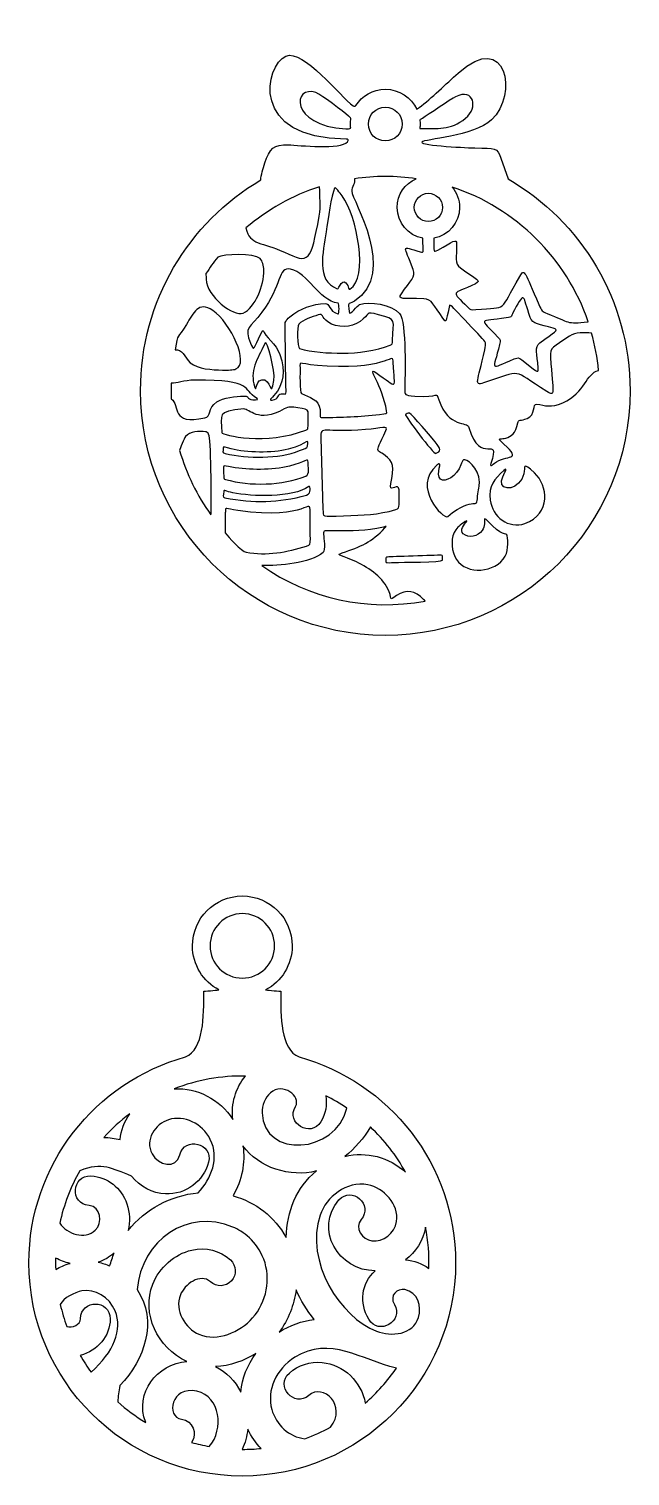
# Model space of a CAD drawing. Header units: centimetres. Extents: x 1 to 127, y -92 to 6.
# Drawn here: x 26.51 to 36.87, y -63.11 to -38.16 of the extents above; entities that cross this region are included whole.
import ezdxf

# ---------------------------------------------------------------- set-up
doc = ezdxf.new("R2010")
doc.units = ezdxf.units.CM
doc.header["$MEASUREMENT"] = 0
doc.layers.add('layer 1', color=7, linetype='Continuous')

msp = doc.modelspace()

# ---------------------------------------------------------------- linework, layer by layer
at = {"layer": 'layer 1', "color": 250}
for points, knots in [([(33.19621, -39.54309), (33.10047, -39.33881), (32.89303, -39.19731), (32.6525, -39.19731), (32.6525, -39.19731), (32.4385, -39.19731), (32.25068, -39.30933), (32.14443, -39.47792), (32.14443, -39.47792), (32.12803, -39.49253), (32.11708, -39.49752), (32.09987, -39.48561), (32.09987, -39.48561), (31.87515, -39.33004), (31.24016, -38.49874), (30.94009, -38.62507), (30.94009, -38.62507), (30.57592, -38.77839), (30.30358, -40.05775), (31.97738, -40.05775), (31.97738, -40.05775), (32.01764, -40.05775), (32.02504, -40.06861), (32.00064, -40.10116), (32.00064, -40.10116), (31.89119, -40.24708), (31.16514, -40.16157), (30.98505, -40.15543), (30.98505, -40.15543), (30.72203, -40.14646), (30.66177, -40.22127), (30.57572, -40.46863), (30.57572, -40.46863), (30.5409, -40.56872), (30.51424, -40.67833), (30.5046, -40.76061), (30.5046, -40.76061), (29.26464, -41.49545), (28.43317, -42.84688), (28.43317, -44.39272), (28.43317, -44.39272), (28.43317, -46.72299), (30.32223, -48.61206), (32.6525, -48.61206), (32.6525, -48.61206), (34.98278, -48.61206), (36.87184, -46.72299), (36.87184, -44.39272), (36.87184, -44.39272), (36.87184, -42.83542), (36.02804, -41.47535), (34.77282, -40.74429), (34.77282, -40.74429), (34.77282, -40.74429), (34.64581, -40.38646), (34.64581, -40.38646), (34.64581, -40.38646), (34.5809, -40.19609), (34.55636, -40.21673), (34.19771, -40.2097), (34.19771, -40.2097), (34.12827, -40.20833), (33.24794, -40.17011), (33.28292, -40.10891), (33.28292, -40.10891), (33.31405, -40.05443), (34.17399, -40.01543), (34.4861, -39.72284), (34.4861, -39.72284), (34.93723, -39.2999), (34.75727, -38.15779), (33.90622, -38.92122), (33.90622, -38.92122), (33.70472, -39.10198), (33.44807, -39.35225), (33.23794, -39.51352), (33.23794, -39.51352), (33.22036, -39.52701), (33.20697, -39.53674), (33.19621, -39.54309)], [0, 0, 0, 0, 0.04761905, 0.04761905, 0.04761905, 0.04761905, 0.0952381, 0.0952381, 0.0952381, 0.0952381, 0.14285714, 0.14285714, 0.14285714, 0.14285714, 0.19047619, 0.19047619, 0.19047619, 0.19047619, 0.23809524, 0.23809524, 0.23809524, 0.23809524, 0.28571429, 0.28571429, 0.28571429, 0.28571429, 0.33333333, 0.33333333, 0.33333333, 0.33333333, 0.38095238, 0.38095238, 0.38095238, 0.38095238, 0.42857143, 0.42857143, 0.42857143, 0.42857143, 0.47619048, 0.47619048, 0.47619048, 0.47619048, 0.52380952, 0.52380952, 0.52380952, 0.52380952, 0.57142857, 0.57142857, 0.57142857, 0.57142857, 0.61904762, 0.61904762, 0.61904762, 0.61904762, 0.66666667, 0.66666667, 0.66666667, 0.66666667, 0.71428571, 0.71428571, 0.71428571, 0.71428571, 0.76190476, 0.76190476, 0.76190476, 0.76190476, 0.80952381, 0.80952381, 0.80952381, 0.80952381, 0.85714286, 0.85714286, 0.85714286, 0.85714286, 0.9047619, 0.9047619, 0.9047619, 0.9047619, 1, 1, 1, 1]), ([(32.06044, -39.69891), (32.05513, -39.73098), (32.05233, -39.76389), (32.05233, -39.79748), (32.05233, -39.79748), (32.05233, -39.82157), (32.0538, -39.84532), (32.05656, -39.86867), (32.05656, -39.86867), (32.03637, -39.87858), (32.00911, -39.88354), (31.97426, -39.88145), (31.97426, -39.88145), (30.97728, -39.82176), (31.06902, -39.11227), (31.45562, -39.25613), (31.45562, -39.25613), (31.5608, -39.29527), (31.92606, -39.58707), (32.02001, -39.66003), (32.02001, -39.66003), (32.03563, -39.67216), (32.04914, -39.6853), (32.06044, -39.69891)], [0, 0, 0, 0, 0.14285714, 0.14285714, 0.14285714, 0.14285714, 0.28571429, 0.28571429, 0.28571429, 0.28571429, 0.42857143, 0.42857143, 0.42857143, 0.42857143, 0.57142857, 0.57142857, 0.57142857, 0.57142857, 0.71428571, 0.71428571, 0.71428571, 0.71428571, 1, 1, 1, 1]), ([(33.24805, -39.87218), (33.25108, -39.8477), (33.25267, -39.82277), (33.25267, -39.79748), (33.25267, -39.79748), (33.25267, -39.77379), (33.25125, -39.75043), (33.24858, -39.72745), (33.24858, -39.72745), (33.25938, -39.72069), (33.27369, -39.71203), (33.29254, -39.69995), (33.29254, -39.69995), (33.37889, -39.64465), (33.79173, -39.36314), (33.86353, -39.32744), (33.86353, -39.32744), (34.18476, -39.1677), (34.25733, -39.5218), (34.03678, -39.69651), (34.03678, -39.69651), (33.76514, -39.91166), (33.55884, -39.87235), (33.24805, -39.87218)], [0, 0, 0, 0, 0.14285714, 0.14285714, 0.14285714, 0.14285714, 0.28571429, 0.28571429, 0.28571429, 0.28571429, 0.42857143, 0.42857143, 0.42857143, 0.42857143, 0.57142857, 0.57142857, 0.57142857, 0.57142857, 0.71428571, 0.71428571, 0.71428571, 0.71428571, 1, 1, 1, 1]), ([(32.6525, -40.08952), (32.81379, -40.08952), (32.94454, -39.95877), (32.94454, -39.79748), (32.94454, -39.79748), (32.94454, -39.63618), (32.81379, -39.50544), (32.6525, -39.50544), (32.6525, -39.50544), (32.49121, -39.50544), (32.36046, -39.63618), (32.36046, -39.79748), (32.36046, -39.79748), (32.36046, -39.95877), (32.49121, -40.08952), (32.6525, -40.08952)], [0, 0, 0, 0, 0.2, 0.2, 0.2, 0.2, 0.4, 0.4, 0.4, 0.4, 0.6, 0.6, 0.6, 0.6, 1, 1, 1, 1]), ([(30.91282, -42.00565), (30.52861, -41.82525), (30.31507, -41.89486), (30.2508, -41.58891), (30.2508, -41.58891), (30.61854, -41.27364), (31.04906, -41.02949), (31.52101, -40.87771), (31.52101, -40.87771), (31.51982, -41.06248), (31.54618, -41.1923), (31.51487, -41.38713), (31.51487, -41.38713), (31.36147, -42.17852), (31.35088, -42.21123), (30.91282, -42.00565)], [0, 0, 0, 0, 0.2, 0.2, 0.2, 0.2, 0.4, 0.4, 0.4, 0.4, 0.6, 0.6, 0.6, 0.6, 1, 1, 1, 1]), ([(31.91021, -41.03667), (32.16464, -41.38134), (32.3717, -42.46049), (32.042, -42.64362), (32.042, -42.64362), (32.01707, -42.65747), (32.01855, -42.60719), (32.00456, -42.57922), (32.00456, -42.57922), (31.91701, -42.40412), (31.85778, -42.64865), (31.82335, -42.63613), (31.82335, -42.63613), (31.44876, -42.49989), (31.58151, -42.00897), (31.63316, -41.65519), (31.63316, -41.65519), (31.66478, -41.43855), (31.72175, -41.02509), (31.77842, -40.90039), (31.77842, -40.90039), (31.78921, -40.87663), (31.87047, -40.98284), (31.91021, -41.03667)], [0, 0, 0, 0, 0.14285714, 0.14285714, 0.14285714, 0.14285714, 0.28571429, 0.28571429, 0.28571429, 0.28571429, 0.42857143, 0.42857143, 0.42857143, 0.42857143, 0.57142857, 0.57142857, 0.57142857, 0.57142857, 0.71428571, 0.71428571, 0.71428571, 0.71428571, 1, 1, 1, 1]), ([(34.63142, -45.25398), (35.02917, -45.60768), (34.79415, -45.4934), (34.57002, -45.61791), (34.57002, -45.61791), (34.52727, -45.64166), (34.44613, -45.73746), (34.47417, -45.64936), (34.47417, -45.64936), (34.64582, -45.10991), (34.2795, -45.71916), (34.09528, -45.02783), (34.09528, -45.02783), (34.06541, -44.91573), (33.75088, -45.05003), (33.5726, -44.5546), (33.5726, -44.5546), (33.51152, -44.38488), (33.6052, -44.52581), (33.16075, -44.48719), (33.16075, -44.48719), (32.96944, -44.47057), (32.99003, -44.4626), (32.99003, -44.37489), (32.99003, -44.37489), (32.99003, -44.18102), (33.02133, -43.19711), (32.90017, -43.06297), (32.90017, -43.06297), (32.76063, -42.90847), (32.38096, -42.84815), (32.20827, -42.90571), (32.20827, -42.90571), (32.18404, -42.91379), (32.03174, -43.12492), (32.02706, -43.03601), (32.02706, -43.03601), (32.01649, -42.83507), (31.99065, -42.93519), (32.1199, -42.8518), (32.1199, -42.8518), (32.87809, -42.36262), (32.07348, -41.09997), (32.07348, -40.95282), (32.07348, -40.95282), (32.07348, -40.88769), (32.14007, -40.80874), (32.12076, -40.73908), (32.12076, -40.73908), (32.46731, -40.68907), (32.83784, -40.68923), (33.18587, -40.73915), (33.18587, -40.73915), (32.99307, -40.82098), (32.85785, -41.01204), (32.85785, -41.23468), (32.85785, -41.23468), (32.85785, -41.49875), (33.0481, -41.71838), (33.299, -41.76403), (33.299, -41.76403), (33.299, -41.76403), (33.29905, -41.76591), (33.29905, -41.76591), (33.29905, -41.76591), (33.30628, -42.00423), (33.32827, -42.01925), (33.25412, -41.99805), (33.25412, -41.99805), (32.90403, -41.89799), (32.97538, -41.87845), (33.13432, -42.30506), (33.13432, -42.30506), (33.17957, -42.42652), (33.08597, -42.49539), (32.93064, -42.7259), (32.93064, -42.7259), (32.85846, -42.83301), (32.94592, -42.7969), (33.31853, -42.80976), (33.31853, -42.80976), (33.45615, -42.81451), (33.48601, -42.92363), (33.64501, -43.14223), (33.64501, -43.14223), (33.71164, -43.23385), (33.6932, -43.20695), (33.75283, -42.95353), (33.75283, -42.95353), (33.76481, -42.90263), (33.76481, -42.90263), (33.86965, -43.01344), (33.86965, -43.01344), (33.97448, -43.12426), (34.18415, -43.3459), (34.28898, -43.45673), (34.28898, -43.45673), (34.39382, -43.56755), (34.39382, -43.56755), (34.36686, -43.68886), (34.36686, -43.68886), (34.24023, -44.25875), (34.17937, -44.31207), (34.34589, -44.25947), (34.34589, -44.25947), (35.05066, -44.03685), (34.80559, -44.011), (35.43915, -44.40923), (35.43915, -44.40923), (35.59289, -44.50587), (35.54154, -44.43947), (35.49907, -43.82365), (35.49907, -43.82365), (35.48586, -43.63221), (35.54898, -43.65147), (35.82705, -43.45373), (35.82705, -43.45373), (35.93756, -43.37514), (36.07742, -43.40223), (36.20881, -43.39966), (36.20881, -43.39966), (36.26684, -43.60794), (36.30731, -43.82354), (36.32799, -44.0449), (36.32799, -44.0449), (36.10527, -44.09902), (36.10867, -44.422), (35.7127, -44.60252), (35.7127, -44.60252), (35.50571, -44.69689), (35.41189, -44.64632), (35.26642, -44.62648), (35.26642, -44.62648), (35.18367, -44.61519), (35.25445, -44.8127), (35.09568, -44.87509), (35.09568, -44.87509), (34.98823, -44.9173), (34.94367, -44.88807), (34.93543, -44.94847), (34.93543, -44.94847), (34.88529, -45.31609), (34.54443, -45.17671), (34.63142, -45.25398)], [0, 0, 0, 0, 0.02702703, 0.02702703, 0.02702703, 0.02702703, 0.05405405, 0.05405405, 0.05405405, 0.05405405, 0.08108108, 0.08108108, 0.08108108, 0.08108108, 0.10810811, 0.10810811, 0.10810811, 0.10810811, 0.13513514, 0.13513514, 0.13513514, 0.13513514, 0.16216216, 0.16216216, 0.16216216, 0.16216216, 0.18918919, 0.18918919, 0.18918919, 0.18918919, 0.21621622, 0.21621622, 0.21621622, 0.21621622, 0.24324324, 0.24324324, 0.24324324, 0.24324324, 0.27027027, 0.27027027, 0.27027027, 0.27027027, 0.2972973, 0.2972973, 0.2972973, 0.2972973, 0.32432432, 0.32432432, 0.32432432, 0.32432432, 0.35135135, 0.35135135, 0.35135135, 0.35135135, 0.37837838, 0.37837838, 0.37837838, 0.37837838, 0.40540541, 0.40540541, 0.40540541, 0.40540541, 0.43243243, 0.43243243, 0.43243243, 0.43243243, 0.45945946, 0.45945946, 0.45945946, 0.45945946, 0.48648649, 0.48648649, 0.48648649, 0.48648649, 0.51351351, 0.51351351, 0.51351351, 0.51351351, 0.54054054, 0.54054054, 0.54054054, 0.54054054, 0.56756757, 0.56756757, 0.56756757, 0.56756757, 0.59459459, 0.59459459, 0.59459459, 0.59459459, 0.62162162, 0.62162162, 0.62162162, 0.62162162, 0.64864865, 0.64864865, 0.64864865, 0.64864865, 0.67567568, 0.67567568, 0.67567568, 0.67567568, 0.7027027, 0.7027027, 0.7027027, 0.7027027, 0.72972973, 0.72972973, 0.72972973, 0.72972973, 0.75675676, 0.75675676, 0.75675676, 0.75675676, 0.78378378, 0.78378378, 0.78378378, 0.78378378, 0.81081081, 0.81081081, 0.81081081, 0.81081081, 0.83783784, 0.83783784, 0.83783784, 0.83783784, 0.86486486, 0.86486486, 0.86486486, 0.86486486, 0.89189189, 0.89189189, 0.89189189, 0.89189189, 0.91891892, 0.91891892, 0.91891892, 0.91891892, 0.94594595, 0.94594595, 0.94594595, 0.94594595, 1, 1, 1, 1]), ([(33.48763, -41.76495), (33.74113, -41.72142), (33.93403, -41.50059), (33.93403, -41.23468), (33.93403, -41.23468), (33.93403, -41.10079), (33.88512, -40.97834), (33.8042, -40.88418), (33.8042, -40.88418), (34.9052, -41.24541), (35.77781, -42.11037), (36.14944, -43.20666), (36.14944, -43.20666), (35.76248, -43.24697), (35.84209, -43.22149), (35.44214, -43.06286), (35.44214, -43.06286), (35.35529, -43.02841), (35.35529, -43.02841), (35.30138, -42.91009), (35.30138, -42.91009), (35.04678, -42.35137), (35.06047, -42.26892), (34.9704, -42.42487), (34.9704, -42.42487), (34.60478, -43.05807), (34.78385, -42.94649), (34.2141, -42.99397), (34.2141, -42.99397), (34.12425, -43.00146), (34.12425, -43.00146), (34.07781, -42.95503), (34.07781, -42.95503), (33.77771, -42.65493), (33.79141, -42.74891), (34.20511, -42.55068), (34.20511, -42.55068), (34.31707, -42.49704), (34.22572, -42.4789), (33.94752, -42.2766), (33.94752, -42.2766), (33.84232, -42.2001), (33.88164, -42.0957), (33.88164, -41.86926), (33.88164, -41.86926), (33.88164, -41.75506), (33.82043, -41.83015), (33.55964, -41.9696), (33.55964, -41.9696), (33.4706, -42.01721), (33.49516, -42.00125), (33.48775, -41.7719), (33.48775, -41.7719), (33.48768, -41.76949), (33.48764, -41.76718), (33.48763, -41.76495)], [0, 0, 0, 0, 0.06666667, 0.06666667, 0.06666667, 0.06666667, 0.13333333, 0.13333333, 0.13333333, 0.13333333, 0.2, 0.2, 0.2, 0.2, 0.26666667, 0.26666667, 0.26666667, 0.26666667, 0.33333333, 0.33333333, 0.33333333, 0.33333333, 0.4, 0.4, 0.4, 0.4, 0.46666667, 0.46666667, 0.46666667, 0.46666667, 0.53333333, 0.53333333, 0.53333333, 0.53333333, 0.6, 0.6, 0.6, 0.6, 0.66666667, 0.66666667, 0.66666667, 0.66666667, 0.73333333, 0.73333333, 0.73333333, 0.73333333, 0.8, 0.8, 0.8, 0.8, 0.86666667, 0.86666667, 0.86666667, 0.86666667, 1, 1, 1, 1]), ([(33.39594, -41.47842), (33.53055, -41.47842), (33.63969, -41.36929), (33.63969, -41.23468), (33.63969, -41.23468), (33.63969, -41.10006), (33.53055, -40.99093), (33.39594, -40.99093), (33.39594, -40.99093), (33.26133, -40.99093), (33.15219, -41.10006), (33.15219, -41.23468), (33.15219, -41.23468), (33.15219, -41.36929), (33.26133, -41.47842), (33.39594, -41.47842)], [0, 0, 0, 0, 0.2, 0.2, 0.2, 0.2, 0.4, 0.4, 0.4, 0.4, 0.6, 0.6, 0.6, 0.6, 1, 1, 1, 1]), ([(30.55789, -42.32164), (30.56667, -42.57613), (30.40509, -42.96805), (30.20296, -43.05548), (30.20296, -43.05548), (30.03683, -43.12733), (29.57463, -42.7722), (29.56347, -42.4714), (29.56347, -42.4714), (29.56239, -42.44215), (29.5621, -42.40818), (29.56081, -42.37456), (29.56081, -42.37456), (29.62387, -42.27816), (29.69128, -42.18485), (29.76283, -42.09499), (29.76283, -42.09499), (29.85381, -42.03922), (30.39202, -42.01501), (30.49499, -42.11796), (30.49499, -42.11796), (30.53693, -42.15989), (30.55489, -42.23478), (30.55789, -42.32164)], [0, 0, 0, 0, 0.14285714, 0.14285714, 0.14285714, 0.14285714, 0.28571429, 0.28571429, 0.28571429, 0.28571429, 0.42857143, 0.42857143, 0.42857143, 0.42857143, 0.57142857, 0.57142857, 0.57142857, 0.57142857, 0.71428571, 0.71428571, 0.71428571, 0.71428571, 1, 1, 1, 1]), ([(30.9405, -44.32544), (30.94151, -44.4917), (30.94964, -44.44334), (30.85663, -44.44975), (30.85663, -44.44975), (30.78352, -44.45478), (30.82825, -44.54446), (30.70462, -44.55681), (30.70462, -44.55681), (30.54321, -44.57294), (31.05451, -44.3858), (30.83492, -43.76831), (30.83492, -43.76831), (30.77327, -43.59494), (30.57885, -43.45046), (30.54437, -43.35573), (30.54437, -43.35573), (30.53814, -43.3386), (30.48537, -43.46225), (30.46725, -43.49799), (30.46725, -43.49799), (30.36998, -43.68979), (30.3867, -43.70897), (30.32872, -43.57289), (30.32872, -43.57289), (30.2112, -43.29705), (30.31591, -43.31657), (30.5264, -43.03973), (30.5264, -43.03973), (30.86965, -42.58829), (30.79974, -42.24829), (31.01987, -42.29691), (31.01987, -42.29691), (31.31957, -42.3631), (31.50037, -42.83112), (31.83983, -42.88772), (31.83983, -42.88772), (31.85173, -42.8897), (31.86962, -43.08517), (31.83158, -43.07193), (31.83158, -43.07193), (31.67752, -43.01835), (31.69987, -42.88744), (31.61817, -42.89072), (31.61817, -42.89072), (31.39586, -42.89962), (31.18372, -42.97383), (31.00713, -43.12285), (31.00713, -43.12285), (30.92801, -43.18961), (30.92261, -43.2025), (30.92552, -43.30706), (30.92552, -43.30706), (30.92552, -43.30706), (30.9405, -44.32544), (30.9405, -44.32544)], [0, 0, 0, 0, 0.06666667, 0.06666667, 0.06666667, 0.06666667, 0.13333333, 0.13333333, 0.13333333, 0.13333333, 0.2, 0.2, 0.2, 0.2, 0.26666667, 0.26666667, 0.26666667, 0.26666667, 0.33333333, 0.33333333, 0.33333333, 0.33333333, 0.4, 0.4, 0.4, 0.4, 0.46666667, 0.46666667, 0.46666667, 0.46666667, 0.53333333, 0.53333333, 0.53333333, 0.53333333, 0.6, 0.6, 0.6, 0.6, 0.66666667, 0.66666667, 0.66666667, 0.66666667, 0.73333333, 0.73333333, 0.73333333, 0.73333333, 0.8, 0.8, 0.8, 0.8, 0.86666667, 0.86666667, 0.86666667, 0.86666667, 1, 1, 1, 1]), ([(29.84353, -44.03792), (29.66749, -44.03296), (29.41926, -44.02539), (29.29089, -43.91212), (29.29089, -43.91212), (29.19168, -43.82457), (29.14897, -43.65549), (29.02732, -43.69184), (29.02732, -43.69184), (29.08799, -43.37623), (29.05914, -43.52259), (29.22501, -43.25167), (29.22501, -43.25167), (29.34431, -43.05681), (29.43051, -42.8415), (29.67879, -43.01054), (29.67879, -43.01054), (29.99116, -43.2232), (30.31555, -43.92997), (30.07566, -44.01994), (30.07566, -44.01994), (30.02773, -44.03792), (29.94986, -44.04091), (29.84353, -44.03792)], [0, 0, 0, 0, 0.14285714, 0.14285714, 0.14285714, 0.14285714, 0.28571429, 0.28571429, 0.28571429, 0.28571429, 0.42857143, 0.42857143, 0.42857143, 0.42857143, 0.57142857, 0.57142857, 0.57142857, 0.57142857, 0.71428571, 0.71428571, 0.71428571, 0.71428571, 1, 1, 1, 1]), ([(35.2901, -44.00262), (35.30106, -44.12782), (35.23971, -44.03725), (35.0048, -43.86259), (35.0048, -43.86259), (34.94641, -43.81916), (34.94641, -43.81916), (34.87677, -43.84763), (34.87677, -43.84763), (34.42828, -44.03091), (34.51284, -44.05521), (34.62217, -43.6005), (34.62217, -43.6005), (34.6409, -43.52263), (34.6409, -43.52263), (34.58997, -43.46871), (34.58997, -43.46871), (34.26106, -43.12049), (34.27016, -43.20891), (34.73598, -43.13925), (34.73598, -43.13925), (34.85537, -43.12139), (34.80909, -43.12047), (34.87752, -43.00146), (34.87752, -43.00146), (35.06816, -42.66989), (35.01612, -42.74887), (35.15008, -43.13101), (35.15008, -43.13101), (35.1911, -43.24802), (35.31528, -43.24599), (35.54621, -43.31596), (35.54621, -43.31596), (35.66434, -43.35175), (35.56636, -43.3797), (35.31706, -43.57055), (35.31706, -43.57055), (35.22005, -43.64481), (35.26806, -43.74979), (35.2901, -44.00262)], [0, 0, 0, 0, 0.09090909, 0.09090909, 0.09090909, 0.09090909, 0.18181818, 0.18181818, 0.18181818, 0.18181818, 0.27272727, 0.27272727, 0.27272727, 0.27272727, 0.36363636, 0.36363636, 0.36363636, 0.36363636, 0.45454545, 0.45454545, 0.45454545, 0.45454545, 0.54545455, 0.54545455, 0.54545455, 0.54545455, 0.63636364, 0.63636364, 0.63636364, 0.63636364, 0.72727273, 0.72727273, 0.72727273, 0.72727273, 0.81818182, 0.81818182, 0.81818182, 0.81818182, 1, 1, 1, 1]), ([(31.90927, -43.74732), (31.68518, -43.74732), (31.37012, -43.7321), (31.17396, -43.66419), (31.17396, -43.66419), (31.13546, -43.65086), (31.12957, -43.28402), (31.16122, -43.24936), (31.16122, -43.24936), (31.23678, -43.1666), (31.38853, -43.11953), (31.49443, -43.08837), (31.49443, -43.08837), (31.59167, -43.05976), (31.54163, -43.11912), (31.66442, -43.20891), (31.66442, -43.20891), (31.81513, -43.31913), (32.06848, -43.30834), (32.21704, -43.20069), (32.21704, -43.20069), (32.40016, -43.068), (32.29467, -43.02372), (32.53529, -43.08387), (32.53529, -43.08387), (32.87346, -43.16843), (32.78097, -43.17186), (32.77715, -43.52567), (32.77715, -43.52567), (32.77641, -43.59456), (32.77641, -43.59456), (32.73523, -43.61028), (32.73523, -43.61028), (32.48273, -43.7067), (32.18999, -43.74732), (31.90927, -43.74732)], [0, 0, 0, 0, 0.1, 0.1, 0.1, 0.1, 0.2, 0.2, 0.2, 0.2, 0.3, 0.3, 0.3, 0.3, 0.4, 0.4, 0.4, 0.4, 0.5, 0.5, 0.5, 0.5, 0.6, 0.6, 0.6, 0.6, 0.7, 0.7, 0.7, 0.7, 0.8, 0.8, 0.8, 0.8, 1, 1, 1, 1]), ([(30.73232, -44.2161), (30.67432, -44.55953), (30.68295, -44.16994), (30.5219, -44.20412), (30.5219, -44.20412), (30.39038, -44.23202), (30.44706, -44.4938), (30.38787, -44.27677), (30.38787, -44.27677), (30.31898, -44.02416), (30.48197, -43.78467), (30.5833, -43.56763), (30.5833, -43.56763), (30.61002, -43.51048), (30.75972, -44.05389), (30.73232, -44.2161)], [0, 0, 0, 0, 0.2, 0.2, 0.2, 0.2, 0.4, 0.4, 0.4, 0.4, 0.6, 0.6, 0.6, 0.6, 1, 1, 1, 1]), ([(32.67533, -44.74101), (32.68532, -44.80309), (32.67699, -44.78777), (32.55179, -44.80316), (32.55179, -44.80316), (32.21432, -44.84465), (31.88842, -44.85483), (31.56785, -44.85483), (31.56785, -44.85483), (31.49896, -44.85483), (31.54077, -44.83045), (31.52815, -44.71855), (31.52815, -44.71855), (31.50902, -44.54885), (31.33798, -44.49845), (31.20843, -44.44448), (31.20843, -44.44448), (31.17242, -44.42949), (31.1839, -44.05733), (31.18296, -44.00268), (31.18296, -44.00268), (31.18044, -43.85648), (31.1499, -43.94681), (31.64946, -43.97197), (31.64946, -43.97197), (32.76042, -44.02792), (32.77952, -43.7067), (32.78916, -43.90908), (32.78916, -43.90908), (32.81221, -44.39311), (32.88558, -44.35612), (32.48964, -44.0813), (32.48964, -44.0813), (32.31857, -43.96256), (32.60624, -44.31063), (32.67533, -44.74101)], [0, 0, 0, 0, 0.1, 0.1, 0.1, 0.1, 0.2, 0.2, 0.2, 0.2, 0.3, 0.3, 0.3, 0.3, 0.4, 0.4, 0.4, 0.4, 0.5, 0.5, 0.5, 0.5, 0.6, 0.6, 0.6, 0.6, 0.7, 0.7, 0.7, 0.7, 0.8, 0.8, 0.8, 0.8, 1, 1, 1, 1]), ([(29.74767, -44.58605), (29.58039, -44.70076), (29.65722, -44.83849), (29.544, -44.86311), (29.544, -44.86311), (28.94429, -44.99351), (29.119, -44.64863), (28.96351, -44.53329), (28.96351, -44.53329), (28.96351, -44.53329), (28.96314, -44.26201), (28.96314, -44.26201), (28.96314, -44.26201), (29.05922, -44.27896), (29.178, -44.21164), (29.37027, -44.21164), (29.37027, -44.21164), (30.41571, -44.21164), (30.16648, -44.36432), (30.44108, -44.52913), (30.44108, -44.52913), (30.48676, -44.55656), (30.35932, -44.5557), (30.33325, -44.54411), (30.33325, -44.54411), (30.26021, -44.51164), (30.29738, -44.48197), (30.20595, -44.4872), (30.20595, -44.4872), (30.08893, -44.49389), (29.85317, -44.5137), (29.74767, -44.58605)], [0, 0, 0, 0, 0.11111111, 0.11111111, 0.11111111, 0.11111111, 0.22222222, 0.22222222, 0.22222222, 0.22222222, 0.33333333, 0.33333333, 0.33333333, 0.33333333, 0.44444444, 0.44444444, 0.44444444, 0.44444444, 0.55555556, 0.55555556, 0.55555556, 0.55555556, 0.66666667, 0.66666667, 0.66666667, 0.66666667, 0.77777778, 0.77777778, 0.77777778, 0.77777778, 1, 1, 1, 1]), ([(31.28344, -45.07199), (30.60844, -45.34192), (29.83407, -45.16086), (29.83374, -45.11692), (29.83374, -45.11692), (29.83135, -44.7968), (29.73445, -44.75384), (30.21414, -44.70882), (30.21414, -44.70882), (30.30335, -44.70045), (30.46036, -44.96469), (30.90678, -44.70956), (30.90678, -44.70956), (30.98967, -44.66219), (31.03919, -44.67292), (31.14641, -44.68785), (31.14641, -44.68785), (31.38155, -44.72058), (31.31659, -44.73463), (31.32013, -45.00086), (31.32013, -45.00086), (31.32089, -45.05702), (31.32089, -45.05702), (31.28344, -45.07199)], [0, 0, 0, 0, 0.14285714, 0.14285714, 0.14285714, 0.14285714, 0.28571429, 0.28571429, 0.28571429, 0.28571429, 0.42857143, 0.42857143, 0.42857143, 0.42857143, 0.57142857, 0.57142857, 0.57142857, 0.57142857, 0.71428571, 0.71428571, 0.71428571, 0.71428571, 1, 1, 1, 1]), ([(33.06695, -44.78289), (33.1128, -44.79233), (33.46726, -45.21914), (33.51399, -45.27859), (33.51399, -45.27859), (33.61717, -45.40982), (33.61177, -45.43229), (33.52072, -45.47777), (33.52072, -45.47777), (33.49027, -45.49299), (32.97897, -44.82279), (33.00105, -44.80684), (33.00105, -44.80684), (33.01454, -44.79711), (33.04149, -44.77764), (33.06695, -44.78289)], [0, 0, 0, 0, 0.2, 0.2, 0.2, 0.2, 0.4, 0.4, 0.4, 0.4, 0.6, 0.6, 0.6, 0.6, 1, 1, 1, 1]), ([(29.65183, -46.21096), (29.65283, -46.37742), (29.65183, -46.47289), (29.64664, -46.53667), (29.64664, -46.53667), (29.40831, -46.20319), (29.22429, -45.82832), (29.10706, -45.42502), (29.10706, -45.42502), (29.10786, -45.39498), (29.18765, -45.21106), (29.21003, -45.18359), (29.21003, -45.18359), (29.28119, -45.09626), (29.45006, -45.08782), (29.55149, -45.10273), (29.55149, -45.10273), (29.60241, -45.11022), (29.62037, -45.1252), (29.63235, -45.33785), (29.63235, -45.33785), (29.64434, -45.55051), (29.65033, -45.96087), (29.65183, -46.21096)], [0, 0, 0, 0, 0.14285714, 0.14285714, 0.14285714, 0.14285714, 0.28571429, 0.28571429, 0.28571429, 0.28571429, 0.42857143, 0.42857143, 0.42857143, 0.42857143, 0.57142857, 0.57142857, 0.57142857, 0.57142857, 0.71428571, 0.71428571, 0.71428571, 0.71428571, 1, 1, 1, 1]), ([(32.66264, -45.07799), (32.44215, -45.56015), (32.50426, -45.34497), (32.73152, -45.58643), (32.73152, -45.58643), (32.82901, -45.69), (32.75245, -45.92102), (32.74275, -46.04396), (32.74275, -46.04396), (32.73554, -46.13544), (32.89025, -45.97832), (32.88877, -46.10236), (32.88877, -46.10236), (32.88594, -46.34051), (32.91785, -46.42123), (32.83412, -46.44456), (32.83412, -46.44456), (32.51864, -46.53249), (32.27985, -46.54078), (31.93403, -46.55089), (31.93403, -46.55089), (31.54143, -46.56237), (31.58207, -46.58727), (31.57835, -46.43483), (31.57835, -46.43483), (31.57835, -46.43483), (31.54091, -45.21426), (31.54091, -45.21426), (31.54091, -45.21426), (31.5328, -44.9748), (31.58805, -45.13026), (32.30845, -45.06601), (32.30845, -45.06601), (32.59605, -45.04036), (32.70404, -44.98742), (32.66264, -45.07799)], [0, 0, 0, 0, 0.1, 0.1, 0.1, 0.1, 0.2, 0.2, 0.2, 0.2, 0.3, 0.3, 0.3, 0.3, 0.4, 0.4, 0.4, 0.4, 0.5, 0.5, 0.5, 0.5, 0.6, 0.6, 0.6, 0.6, 0.7, 0.7, 0.7, 0.7, 0.8, 0.8, 0.8, 0.8, 1, 1, 1, 1]), ([(31.1763, -45.42618), (30.80994, -45.57368), (30.28044, -45.56373), (29.89357, -45.47859), (29.89357, -45.47859), (29.83721, -45.46618), (29.85705, -45.44749), (29.85987, -45.37674), (29.85987, -45.37674), (29.86121, -45.3431), (29.89544, -45.37511), (29.99317, -45.39921), (29.99317, -45.39921), (30.25906, -45.46479), (30.70353, -45.47398), (30.97861, -45.40371), (30.97861, -45.40371), (31.34737, -45.3095), (31.31986, -45.18206), (31.31258, -45.34979), (31.31258, -45.34979), (31.31127, -45.38012), (31.24403, -45.39891), (31.1763, -45.42618)], [0, 0, 0, 0, 0.14285714, 0.14285714, 0.14285714, 0.14285714, 0.28571429, 0.28571429, 0.28571429, 0.28571429, 0.42857143, 0.42857143, 0.42857143, 0.42857143, 0.57142857, 0.57142857, 0.57142857, 0.57142857, 0.71428571, 0.71428571, 0.71428571, 0.71428571, 1, 1, 1, 1]), ([(31.32082, -45.62761), (31.32082, -45.69696), (31.35451, -45.83853), (31.28039, -45.86873), (31.28039, -45.86873), (30.886, -46.02941), (30.31418, -46.04532), (29.90032, -45.92414), (29.90032, -45.92414), (29.86962, -45.91515), (29.86962, -45.91515), (29.86886, -45.87696), (29.86886, -45.87696), (29.86407, -45.63209), (29.82686, -45.68676), (30.00889, -45.71447), (30.00889, -45.71447), (30.31029, -45.76034), (30.69401, -45.77165), (31.00257, -45.695), (31.00257, -45.695), (31.27876, -45.62638), (31.32082, -45.54171), (31.32082, -45.62761)], [0, 0, 0, 0, 0.14285714, 0.14285714, 0.14285714, 0.14285714, 0.28571429, 0.28571429, 0.28571429, 0.28571429, 0.42857143, 0.42857143, 0.42857143, 0.42857143, 0.57142857, 0.57142857, 0.57142857, 0.57142857, 0.71428571, 0.71428571, 0.71428571, 0.71428571, 1, 1, 1, 1]), ([(33.99841, -45.58558), (34.04311, -45.55767), (34.26966, -45.71893), (34.27696, -45.97048), (34.27696, -45.97048), (34.27833, -46.01775), (34.24812, -46.11354), (34.24326, -46.21084), (34.24326, -46.21084), (34.2293, -46.49032), (34.21297, -46.16282), (33.72807, -46.56352), (33.72807, -46.56352), (33.65703, -46.62223), (33.10387, -46.05284), (33.54162, -45.67769), (33.54162, -45.67769), (33.66589, -45.5712), (33.50753, -45.84372), (33.60453, -45.92031), (33.60453, -45.92031), (33.68558, -45.9843), (33.88359, -45.86971), (33.95571, -45.67394), (33.95571, -45.67394), (33.97144, -45.63127), (33.98043, -45.59683), (33.99841, -45.58558)], [0, 0, 0, 0, 0.125, 0.125, 0.125, 0.125, 0.25, 0.25, 0.25, 0.25, 0.375, 0.375, 0.375, 0.375, 0.5, 0.5, 0.5, 0.5, 0.625, 0.625, 0.625, 0.625, 0.75, 0.75, 0.75, 0.75, 1, 1, 1, 1]), ([(35.22419, -45.81099), (35.45798, -46.02671), (35.51726, -46.51833), (35.05721, -46.68334), (35.05721, -46.68334), (34.77866, -46.78324), (34.49778, -46.56604), (34.46267, -46.28198), (34.46267, -46.28198), (34.43176, -46.03199), (34.52801, -45.91948), (34.69778, -45.76755), (34.69778, -45.76755), (34.79079, -45.68432), (34.6649, -45.87516), (34.6566, -45.94651), (34.6566, -45.94651), (34.6331, -46.1487), (34.97738, -46.10308), (35.04074, -45.82595), (35.04074, -45.82595), (35.06698, -45.71117), (35.006, -45.60954), (35.22419, -45.81099)], [0, 0, 0, 0, 0.14285714, 0.14285714, 0.14285714, 0.14285714, 0.28571429, 0.28571429, 0.28571429, 0.28571429, 0.42857143, 0.42857143, 0.42857143, 0.42857143, 0.57142857, 0.57142857, 0.57142857, 0.57142857, 0.71428571, 0.71428571, 0.71428571, 0.71428571, 1, 1, 1, 1]), ([(31.33655, -46.04318), (31.35579, -46.02944), (31.3868, -46.16798), (31.29535, -46.1937), (31.29535, -46.1937), (30.80589, -46.33139), (30.38111, -46.33261), (29.88833, -46.23937), (29.88833, -46.23937), (29.84497, -46.23116), (29.86274, -46.20458), (29.86813, -46.1293), (29.86813, -46.1293), (29.87092, -46.0902), (29.90467, -46.13184), (30.02313, -46.15477), (30.02313, -46.15477), (30.35599, -46.21919), (31.05048, -46.24768), (31.33655, -46.04318)], [0, 0, 0, 0, 0.16666667, 0.16666667, 0.16666667, 0.16666667, 0.33333333, 0.33333333, 0.33333333, 0.33333333, 0.5, 0.5, 0.5, 0.5, 0.66666667, 0.66666667, 0.66666667, 0.66666667, 1, 1, 1, 1]), ([(30.10848, -46.46102), (31.35162, -46.63871), (31.35556, -46.20288), (31.35748, -46.49023), (31.35748, -46.49023), (31.35824, -46.60254), (31.35974, -46.82718), (31.36048, -46.9395), (31.36048, -46.9395), (31.36124, -47.05183), (31.36124, -47.05183), (31.29534, -47.0728), (31.29534, -47.0728), (30.96042, -47.17938), (30.60399, -47.24326), (30.25299, -47.17987), (30.25299, -47.17987), (30.17753, -47.16625), (29.93867, -46.9171), (29.89436, -46.84655), (29.89436, -46.84655), (29.88236, -46.8177), (29.89473, -46.49787), (29.89506, -46.48348), (29.89506, -46.48348), (29.89735, -46.38395), (29.89619, -46.4307), (30.10848, -46.46102)], [0, 0, 0, 0, 0.125, 0.125, 0.125, 0.125, 0.25, 0.25, 0.25, 0.25, 0.375, 0.375, 0.375, 0.375, 0.5, 0.5, 0.5, 0.5, 0.625, 0.625, 0.625, 0.625, 0.75, 0.75, 0.75, 0.75, 1, 1, 1, 1]), ([(34.05154, -46.65265), (34.01777, -46.70247), (33.92706, -46.79583), (33.99689, -46.86232), (33.99689, -46.86232), (34.08186, -46.94322), (34.25629, -46.90957), (34.32112, -46.80615), (34.32112, -46.80615), (34.42382, -46.64229), (34.26984, -46.49276), (34.50083, -46.72379), (34.50083, -46.72379), (34.70527, -46.92826), (34.75382, -46.81401), (34.76067, -46.92897), (34.76067, -46.92897), (34.76955, -47.07762), (34.77051, -47.22608), (34.64535, -47.3423), (34.64535, -47.3423), (34.39361, -47.57606), (33.92126, -47.53126), (33.8269, -47.1903), (33.8269, -47.1903), (33.78391, -47.03496), (33.79264, -46.85686), (33.90327, -46.74623), (33.90327, -46.74623), (33.92537, -46.72413), (34.08919, -46.59717), (34.05154, -46.65265)], [0, 0, 0, 0, 0.11111111, 0.11111111, 0.11111111, 0.11111111, 0.22222222, 0.22222222, 0.22222222, 0.22222222, 0.33333333, 0.33333333, 0.33333333, 0.33333333, 0.44444444, 0.44444444, 0.44444444, 0.44444444, 0.55555556, 0.55555556, 0.55555556, 0.55555556, 0.66666667, 0.66666667, 0.66666667, 0.66666667, 0.77777778, 0.77777778, 0.77777778, 0.77777778, 1, 1, 1, 1]), ([(33.31351, -47.99165), (33.32331, -48.00144), (33.33261, -48.01091), (33.34124, -48.02023), (33.34124, -48.02023), (32.34824, -48.20759), (31.32327, -47.97394), (30.52548, -47.41056), (30.52548, -47.41056), (30.82494, -47.41035), (31.35111, -47.37235), (31.58077, -47.18442), (31.58077, -47.18442), (31.62321, -47.1497), (31.5912, -46.92883), (31.58976, -46.87141), (31.58976, -46.87141), (31.5876, -46.78533), (31.59396, -46.81352), (31.77246, -46.81002), (31.77246, -46.81002), (32.09241, -46.80374), (32.30285, -46.82644), (32.6231, -46.74411), (32.6231, -46.74411), (32.67553, -46.73064), (32.67553, -46.73064), (32.64707, -46.76059), (32.64707, -46.76059), (32.41819, -47.00149), (32.22964, -47.08316), (31.91023, -47.1919), (31.91023, -47.1919), (31.80099, -47.2291), (31.85746, -47.2162), (32.07197, -47.30872), (32.07197, -47.30872), (32.2905, -47.40298), (32.55514, -47.557), (32.67553, -47.76999), (32.67553, -47.76999), (32.80548, -47.99991), (32.68667, -48.02733), (32.84475, -47.92424), (32.84475, -47.92424), (33.02118, -47.80919), (33.16643, -47.84454), (33.31351, -47.99165)], [0, 0, 0, 0, 0.07692308, 0.07692308, 0.07692308, 0.07692308, 0.15384615, 0.15384615, 0.15384615, 0.15384615, 0.23076923, 0.23076923, 0.23076923, 0.23076923, 0.30769231, 0.30769231, 0.30769231, 0.30769231, 0.38461538, 0.38461538, 0.38461538, 0.38461538, 0.46153846, 0.46153846, 0.46153846, 0.46153846, 0.53846154, 0.53846154, 0.53846154, 0.53846154, 0.61538462, 0.61538462, 0.61538462, 0.61538462, 0.69230769, 0.69230769, 0.69230769, 0.69230769, 0.76923077, 0.76923077, 0.76923077, 0.76923077, 0.84615385, 0.84615385, 0.84615385, 0.84615385, 1, 1, 1, 1]), ([(32.91269, -47.25321), (33.07443, -47.24722), (33.35449, -47.23823), (33.49453, -47.23374), (33.49453, -47.23374), (33.67131, -47.22806), (33.63414, -47.2201), (33.63829, -47.31535), (33.63829, -47.31535), (33.63984, -47.35081), (32.89803, -47.35307), (32.82657, -47.35504), (32.82657, -47.35504), (32.62592, -47.36059), (32.66408, -47.37526), (32.66408, -47.28091), (32.66408, -47.28091), (32.66408, -47.25362), (32.71138, -47.26067), (32.91269, -47.25321)], [0, 0, 0, 0, 0.16666667, 0.16666667, 0.16666667, 0.16666667, 0.33333333, 0.33333333, 0.33333333, 0.33333333, 0.5, 0.5, 0.5, 0.5, 0.66666667, 0.66666667, 0.66666667, 0.66666667, 1, 1, 1, 1]), ([(31.1652, -55.8805), (30.84713, -55.74939), (30.84897, -55.18346), (30.84897, -54.74413), (30.84897, -54.74413), (30.77604, -54.74413), (30.59017, -54.7245), (30.59017, -54.7245), (30.59017, -54.7245), (30.8623, -54.58018), (31.04745, -54.29427), (31.04745, -53.96499), (31.04745, -53.96499), (31.04745, -53.49019), (30.66288, -53.10528), (30.18802, -53.10528), (30.18802, -53.10528), (29.71298, -53.10528), (29.32831, -53.49019), (29.32831, -53.96499), (29.32831, -53.96499), (29.32831, -54.29429), (29.51382, -54.58018), (29.78559, -54.7245), (29.78559, -54.7245), (29.78559, -54.7245), (29.59134, -54.74413), (29.52474, -54.74413), (29.52474, -54.74413), (29.52474, -55.18346), (29.52602, -55.74337), (29.20847, -55.8805), (29.20847, -55.8805), (27.65234, -56.30922), (26.50941, -57.73386), (26.50941, -59.4267), (26.50941, -59.4267), (26.50941, -61.45832), (28.1553, -63.10526), (30.18676, -63.10526), (30.18676, -63.10526), (32.21813, -63.10526), (33.86463, -61.45832), (33.86463, -59.4267), (33.86463, -59.4267), (33.86463, -57.73386), (32.72125, -56.30919), (31.1652, -55.8805)], [0, 0, 0, 0, 0.07692308, 0.07692308, 0.07692308, 0.07692308, 0.15384615, 0.15384615, 0.15384615, 0.15384615, 0.23076923, 0.23076923, 0.23076923, 0.23076923, 0.30769231, 0.30769231, 0.30769231, 0.30769231, 0.38461538, 0.38461538, 0.38461538, 0.38461538, 0.46153846, 0.46153846, 0.46153846, 0.46153846, 0.53846154, 0.53846154, 0.53846154, 0.53846154, 0.61538462, 0.61538462, 0.61538462, 0.61538462, 0.69230769, 0.69230769, 0.69230769, 0.69230769, 0.76923077, 0.76923077, 0.76923077, 0.76923077, 0.84615385, 0.84615385, 0.84615385, 0.84615385, 1, 1, 1, 1]), ([(30.74407, -53.96499), (30.74407, -54.27202), (30.49517, -54.52105), (30.18798, -54.52105), (30.18798, -54.52105), (29.88077, -54.52105), (29.63198, -54.27202), (29.63199, -53.96499), (29.63199, -53.96499), (29.63199, -53.65785), (29.88079, -53.40882), (30.18798, -53.40882), (30.18798, -53.40882), (30.49517, -53.40882), (30.74407, -53.65786), (30.74407, -53.96499)], [0, 0, 0, 0, 0.2, 0.2, 0.2, 0.2, 0.4, 0.4, 0.4, 0.4, 0.6, 0.6, 0.6, 0.6, 1, 1, 1, 1]), ([(30.02537, -56.9559), (29.79923, -56.60715), (29.4074, -56.40661), (29.01457, -56.4292), (29.01457, -56.4292), (29.40065, -56.27814), (29.82763, -56.19982), (30.24242, -56.20983), (30.24242, -56.20983), (30.0665, -56.41922), (29.99352, -56.68633), (30.02537, -56.9559)], [0, 0, 0, 0, 0.25, 0.25, 0.25, 0.25, 0.5, 0.5, 0.5, 0.5, 1, 1, 1, 1]), ([(30.52827, -56.84362), (30.52354, -56.71382), (30.58003, -56.57842), (30.67217, -56.49827), (30.67217, -56.49827), (30.88679, -56.3111), (31.20824, -56.55922), (31.10432, -56.73358), (31.10432, -56.73358), (30.93095, -57.02063), (31.3686, -57.28456), (31.54184, -56.99713), (31.54184, -56.99713), (31.62473, -56.85931), (31.65308, -56.70206), (31.62581, -56.54822), (31.62581, -56.54822), (31.75266, -56.6117), (31.87453, -56.68309), (31.99109, -56.76231), (31.99109, -56.76231), (31.79959, -57.55804), (30.557, -57.63435), (30.52827, -56.84362)], [0, 0, 0, 0, 0.14285714, 0.14285714, 0.14285714, 0.14285714, 0.28571429, 0.28571429, 0.28571429, 0.28571429, 0.42857143, 0.42857143, 0.42857143, 0.42857143, 0.57142857, 0.57142857, 0.57142857, 0.57142857, 0.71428571, 0.71428571, 0.71428571, 0.71428571, 1, 1, 1, 1]), ([(29.63577, -57.30238), (29.79633, -57.62877), (29.65719, -57.97406), (29.42589, -58.2216), (29.42589, -58.2216), (28.95597, -58.26555), (28.51549, -58.50598), (28.21764, -58.8715), (28.21764, -58.8715), (28.25456, -58.72325), (28.2497, -58.56235), (28.19742, -58.41123), (28.19742, -58.41123), (28.10105, -58.13384), (27.8643, -57.94974), (27.57914, -57.93109), (27.57914, -57.93109), (27.24362, -57.90947), (27.21077, -58.41885), (27.54551, -58.44084), (27.54551, -58.44084), (27.74825, -58.45414), (27.78595, -58.749), (27.65338, -58.86858), (27.65338, -58.86858), (27.47034, -59.03359), (27.16994, -58.93254), (27.04076, -58.74828), (27.04076, -58.74828), (27.11018, -58.42517), (27.22785, -58.1202), (27.38611, -57.84122), (27.38611, -57.84122), (27.77298, -57.68995), (27.93784, -57.80231), (28.27585, -57.93346), (28.27585, -57.93346), (28.42545, -58.11739), (28.63929, -58.232), (28.86442, -58.24156), (28.86442, -58.24156), (29.21102, -58.25581), (29.52333, -58.02514), (29.60549, -57.69273), (29.60549, -57.69273), (29.68688, -57.36704), (29.19054, -57.2433), (29.10992, -57.57005), (29.10992, -57.57005), (29.04703, -57.8234), (28.73781, -57.7482), (28.63076, -57.54889), (28.63076, -57.54889), (28.50491, -57.314), (28.68219, -57.03679), (28.91698, -56.96232), (28.91698, -56.96232), (29.18454, -56.87751), (29.50017, -57.02688), (29.63577, -57.30238)], [0, 0, 0, 0, 0.0625, 0.0625, 0.0625, 0.0625, 0.125, 0.125, 0.125, 0.125, 0.1875, 0.1875, 0.1875, 0.1875, 0.25, 0.25, 0.25, 0.25, 0.3125, 0.3125, 0.3125, 0.3125, 0.375, 0.375, 0.375, 0.375, 0.4375, 0.4375, 0.4375, 0.4375, 0.5, 0.5, 0.5, 0.5, 0.5625, 0.5625, 0.5625, 0.5625, 0.625, 0.625, 0.625, 0.625, 0.6875, 0.6875, 0.6875, 0.6875, 0.75, 0.75, 0.75, 0.75, 0.8125, 0.8125, 0.8125, 0.8125, 0.875, 0.875, 0.875, 0.875, 1, 1, 1, 1]), ([(28.08155, -57.30533), (27.9898, -57.28366), (27.89582, -57.27063), (27.8017, -57.26643), (27.8017, -57.26643), (27.9366, -57.11763), (28.08566, -56.9814), (28.24603, -56.85986), (28.24603, -56.85986), (28.15511, -56.99216), (28.09642, -57.14511), (28.08155, -57.30533)], [0, 0, 0, 0, 0.25, 0.25, 0.25, 0.25, 0.5, 0.5, 0.5, 0.5, 1, 1, 1, 1]), ([(32.39473, -57.08639), (32.6355, -57.3134), (32.84079, -57.57695), (33.00245, -57.86828), (33.00245, -57.86828), (32.7145, -57.60608), (32.3336, -57.50188), (31.95485, -57.59645), (31.95485, -57.59645), (32.12638, -57.46091), (32.2842, -57.27522), (32.39473, -57.08639)], [0, 0, 0, 0, 0.25, 0.25, 0.25, 0.25, 0.5, 0.5, 0.5, 0.5, 1, 1, 1, 1]), ([(30.02761, -58.27488), (30.18245, -58.00785), (30.2435, -57.70024), (30.19874, -57.41055), (30.19874, -57.41055), (30.46808, -57.79192), (31.01635, -57.96151), (31.46589, -57.8451), (31.46589, -57.8451), (31.10978, -58.13633), (30.9624, -58.54411), (30.94374, -58.99265), (30.94374, -58.99265), (30.74497, -58.63378), (30.42046, -58.38408), (30.02761, -58.27488)], [0, 0, 0, 0, 0.2, 0.2, 0.2, 0.2, 0.4, 0.4, 0.4, 0.4, 0.6, 0.6, 0.6, 0.6, 1, 1, 1, 1]), ([(31.52924, -58.60625), (31.63306, -58.2986), (31.97677, -58.0117), (32.35161, -58.08497), (32.35161, -58.08497), (32.62462, -58.13864), (32.8944, -58.41964), (32.84599, -58.7153), (32.84599, -58.7153), (32.81201, -58.92262), (32.61704, -59.07636), (32.41967, -59.05134), (32.41967, -59.05134), (32.26003, -59.03126), (32.10995, -58.82349), (32.23449, -58.6841), (32.23449, -58.6841), (32.45675, -58.43318), (32.07433, -58.09421), (31.85218, -58.34544), (31.85218, -58.34544), (31.41966, -58.8333), (31.84271, -59.57803), (32.48029, -59.56462), (32.48029, -59.56462), (32.23554, -59.78747), (32.20132, -60.1168), (32.36645, -60.40217), (32.36645, -60.40217), (32.53559, -60.69214), (32.97679, -60.43612), (32.80873, -60.14594), (32.80873, -60.14594), (32.71804, -59.98931), (32.85291, -59.86418), (32.99213, -59.89159), (32.99213, -59.89159), (33.20786, -59.9341), (33.28386, -60.17894), (33.22411, -60.36979), (33.22411, -60.36979), (33.12992, -60.67266), (32.75978, -60.70588), (32.50068, -60.60762), (32.50068, -60.60762), (31.88338, -60.37352), (31.25798, -59.41102), (31.52924, -58.60625)], [0, 0, 0, 0, 0.07692308, 0.07692308, 0.07692308, 0.07692308, 0.15384615, 0.15384615, 0.15384615, 0.15384615, 0.23076923, 0.23076923, 0.23076923, 0.23076923, 0.30769231, 0.30769231, 0.30769231, 0.30769231, 0.38461538, 0.38461538, 0.38461538, 0.38461538, 0.46153846, 0.46153846, 0.46153846, 0.46153846, 0.53846154, 0.53846154, 0.53846154, 0.53846154, 0.61538462, 0.61538462, 0.61538462, 0.61538462, 0.69230769, 0.69230769, 0.69230769, 0.69230769, 0.76923077, 0.76923077, 0.76923077, 0.76923077, 0.84615385, 0.84615385, 0.84615385, 0.84615385, 1, 1, 1, 1]), ([(30.02537, -58.81356), (30.19902, -58.88829), (30.43235, -59.04508), (30.55715, -59.36864), (30.55715, -59.36864), (30.68507, -59.70012), (30.60704, -60.10651), (30.36319, -60.37957), (30.36319, -60.37957), (30.1466, -60.62218), (29.75973, -60.79682), (29.44007, -60.66109), (29.44007, -60.66109), (29.20347, -60.56065), (29.01579, -60.24928), (29.11943, -59.98277), (29.11943, -59.98277), (29.18855, -59.80477), (29.46311, -59.59684), (29.63798, -59.75698), (29.63798, -59.75698), (29.7421, -59.85239), (29.90362, -59.84524), (29.99895, -59.74121), (29.99895, -59.74121), (30.09408, -59.63704), (30.08699, -59.47546), (29.98304, -59.38026), (29.98304, -59.38026), (29.80025, -59.21287), (29.56359, -59.15256), (29.31636, -59.21016), (29.31636, -59.21016), (29.01903, -59.27961), (28.75491, -59.51041), (28.64311, -59.79804), (28.64311, -59.79804), (28.4489, -60.29809), (28.7191, -60.90501), (29.23302, -61.12803), (29.23302, -61.12803), (28.71301, -61.17631), (28.32636, -61.66444), (28.52194, -62.18191), (28.52194, -62.18191), (28.34964, -62.07758), (28.18837, -61.95754), (28.03915, -61.82406), (28.03915, -61.82406), (28.04474, -61.73616), (28.05798, -61.64336), (28.07906, -61.54518), (28.07906, -61.54518), (28.50782, -61.09308), (28.73188, -60.44182), (28.37411, -59.88722), (28.37411, -59.88722), (28.44875, -59.04025), (29.24634, -58.47919), (30.02537, -58.81356)], [0, 0, 0, 0, 0.0625, 0.0625, 0.0625, 0.0625, 0.125, 0.125, 0.125, 0.125, 0.1875, 0.1875, 0.1875, 0.1875, 0.25, 0.25, 0.25, 0.25, 0.3125, 0.3125, 0.3125, 0.3125, 0.375, 0.375, 0.375, 0.375, 0.4375, 0.4375, 0.4375, 0.4375, 0.5, 0.5, 0.5, 0.5, 0.5625, 0.5625, 0.5625, 0.5625, 0.625, 0.625, 0.625, 0.625, 0.6875, 0.6875, 0.6875, 0.6875, 0.75, 0.75, 0.75, 0.75, 0.8125, 0.8125, 0.8125, 0.8125, 0.875, 0.875, 0.875, 0.875, 1, 1, 1, 1]), ([(33.00082, -59.37921), (33.17582, -59.24493), (33.30402, -59.04697), (33.34672, -58.81572), (33.34672, -58.81572), (33.39145, -59.04881), (33.41103, -59.28697), (33.40319, -59.52422), (33.40319, -59.52422), (33.28589, -59.44039), (33.14487, -59.38838), (33.00082, -59.37921)], [0, 0, 0, 0, 0.25, 0.25, 0.25, 0.25, 0.5, 0.5, 0.5, 0.5, 1, 1, 1, 1]), ([(26.96979, -59.34631), (27.04777, -59.38734), (27.1313, -59.41882), (27.21861, -59.43862), (27.21861, -59.43862), (27.13075, -59.46387), (27.04777, -59.49956), (26.9712, -59.54337), (26.9712, -59.54337), (26.96868, -59.47767), (26.96824, -59.41203), (26.96979, -59.34631)], [0, 0, 0, 0, 0.25, 0.25, 0.25, 0.25, 0.5, 0.5, 0.5, 0.5, 1, 1, 1, 1]), ([(27.98059, -59.26067), (27.94943, -59.33335), (27.92408, -59.4078), (27.905, -59.48364), (27.905, -59.48364), (27.84068, -59.45495), (27.77349, -59.43321), (27.70505, -59.41854), (27.70505, -59.41854), (27.80518, -59.38487), (27.89821, -59.33172), (27.98059, -59.26067)], [0, 0, 0, 0, 0.25, 0.25, 0.25, 0.25, 0.5, 0.5, 0.5, 0.5, 1, 1, 1, 1]), ([(27.99479, -60.25905), (28.12839, -60.58112), (27.97448, -60.96259), (27.58076, -61.31579), (27.58076, -61.31579), (27.51298, -61.22227), (27.44985, -61.12489), (27.392, -61.0241), (27.392, -61.0241), (27.69305, -60.94933), (27.90971, -60.69321), (27.91047, -60.39414), (27.91047, -60.39414), (27.91117, -60.05619), (27.40097, -60.0547), (27.39965, -60.39291), (27.39965, -60.39291), (27.39965, -60.49795), (27.25348, -60.55599), (27.16168, -60.52716), (27.16168, -60.52716), (27.11722, -60.40473), (27.07976, -60.279), (27.05048, -60.15031), (27.05048, -60.15031), (27.09588, -60.03225), (27.3045, -59.93658), (27.42116, -59.91492), (27.42116, -59.91492), (27.6491, -59.8726), (27.89598, -60.02075), (27.99479, -60.25905)], [0, 0, 0, 0, 0.11111111, 0.11111111, 0.11111111, 0.11111111, 0.22222222, 0.22222222, 0.22222222, 0.22222222, 0.33333333, 0.33333333, 0.33333333, 0.33333333, 0.44444444, 0.44444444, 0.44444444, 0.44444444, 0.55555556, 0.55555556, 0.55555556, 0.55555556, 0.66666667, 0.66666667, 0.66666667, 0.66666667, 0.77777778, 0.77777778, 0.77777778, 0.77777778, 1, 1, 1, 1]), ([(30.82259, -60.62345), (30.98199, -60.41052), (31.08173, -60.15529), (31.11471, -59.89361), (31.11471, -59.89361), (31.19378, -60.07497), (31.29877, -60.24697), (31.42687, -60.40408), (31.42687, -60.40408), (31.21418, -60.43188), (31.01239, -60.50519), (30.82259, -60.62345)], [0, 0, 0, 0, 0.25, 0.25, 0.25, 0.25, 0.5, 0.5, 0.5, 0.5, 1, 1, 1, 1]), ([(32.84455, -61.24256), (32.69085, -61.46651), (32.51028, -61.67007), (32.30649, -61.84852), (32.30649, -61.84852), (32.24175, -61.48081), (31.93813, -61.18218), (31.56178, -61.14703), (31.56178, -61.14703), (31.35499, -61.12761), (31.15477, -61.19233), (30.99829, -61.32908), (30.99829, -61.32908), (30.74581, -61.54991), (31.08156, -61.93448), (31.33456, -61.7138), (31.33456, -61.7138), (31.578, -61.5012), (32.00133, -61.8904), (31.70909, -62.26319), (31.70909, -62.26319), (31.56682, -62.3399), (31.41756, -62.40603), (31.26338, -62.46081), (31.26338, -62.46081), (30.996, -62.43924), (30.76659, -62.21052), (30.69561, -61.95645), (30.69561, -61.95645), (30.60489, -61.63018), (30.7677, -61.26069), (31.0915, -61.058), (31.0915, -61.058), (31.69797, -60.67778), (32.24468, -61.10864), (32.84455, -61.24256)], [0, 0, 0, 0, 0.1, 0.1, 0.1, 0.1, 0.2, 0.2, 0.2, 0.2, 0.3, 0.3, 0.3, 0.3, 0.4, 0.4, 0.4, 0.4, 0.5, 0.5, 0.5, 0.5, 0.6, 0.6, 0.6, 0.6, 0.7, 0.7, 0.7, 0.7, 0.8, 0.8, 0.8, 0.8, 1, 1, 1, 1]), ([(29.72329, -61.21866), (29.97503, -61.2091), (30.21719, -61.12069), (30.42082, -60.99176), (30.42082, -60.99176), (30.27324, -61.19018), (30.1845, -61.42034), (30.16351, -61.65799), (30.16351, -61.65799), (30.06554, -61.4668), (29.91319, -61.31184), (29.72329, -61.21866)], [0, 0, 0, 0, 0.25, 0.25, 0.25, 0.25, 0.5, 0.5, 0.5, 0.5, 1, 1, 1, 1]), ([(29.40334, -61.64374), (29.81072, -61.7342), (29.87701, -62.29763), (29.61802, -62.59555), (29.61802, -62.59555), (29.51424, -62.57708), (29.41227, -62.55337), (29.31241, -62.52521), (29.31241, -62.52521), (29.42178, -62.371), (29.33177, -62.15167), (29.14013, -62.12441), (29.14013, -62.12441), (28.8686, -62.0865), (28.95613, -61.54434), (29.40334, -61.64374)], [0, 0, 0, 0, 0.2, 0.2, 0.2, 0.2, 0.4, 0.4, 0.4, 0.4, 0.6, 0.6, 0.6, 0.6, 1, 1, 1, 1]), ([(30.28018, -62.29711), (30.34007, -62.42271), (30.41947, -62.53423), (30.51285, -62.62922), (30.51285, -62.62922), (30.40564, -62.64003), (30.29703, -62.64548), (30.18707, -62.64548), (30.18707, -62.64548), (30.237, -62.53553), (30.26901, -62.41736), (30.28018, -62.29711)], [0, 0, 0, 0, 0.25, 0.25, 0.25, 0.25, 0.5, 0.5, 0.5, 0.5, 1, 1, 1, 1])]:
    msp.add_open_spline(points, degree=3, knots=knots, dxfattribs=at)

doc.saveas('drawing.dxf')
